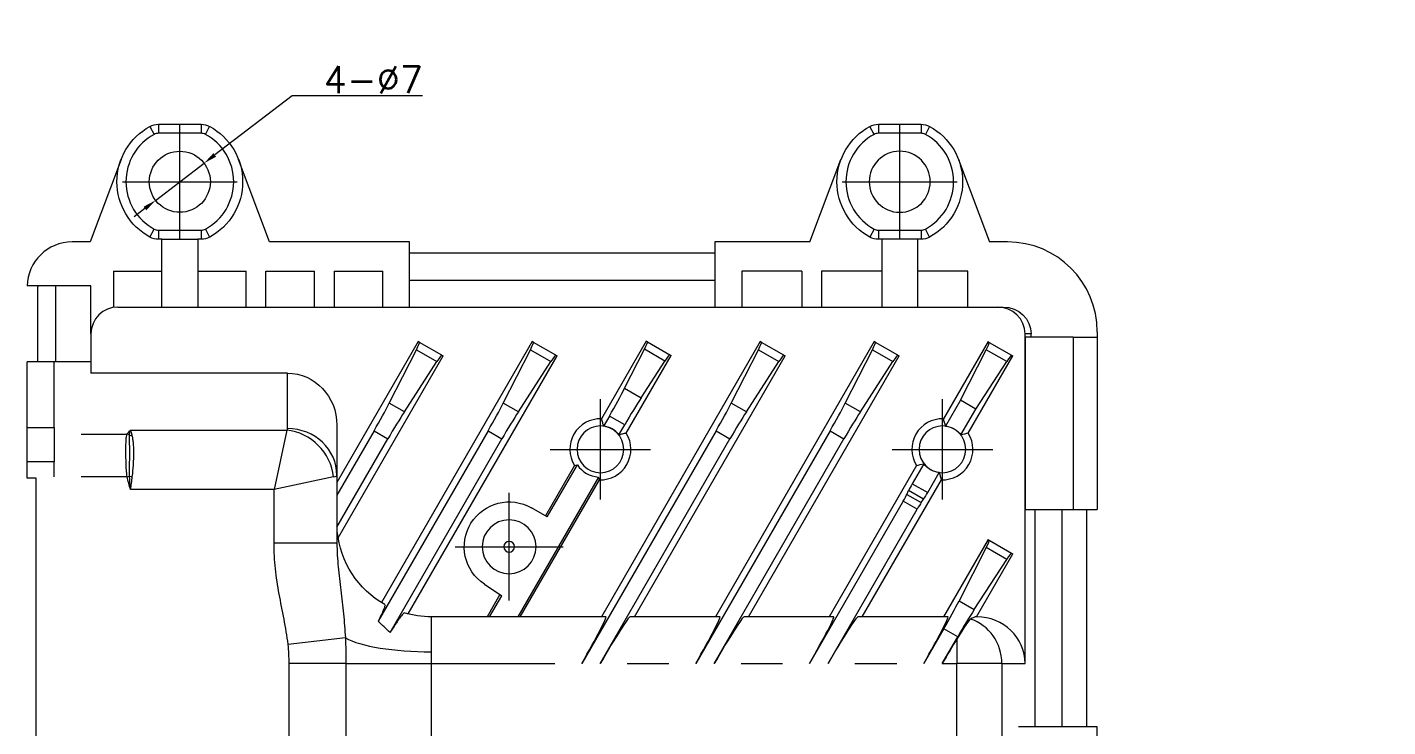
# Model space of a CAD drawing. Header units: millimetres. Extents: x -894 to 2281, y 379 to 1725.
# Drawn here: x -397.2 to -245.7, y 974.6 to 1052.5 of the extents above; entities that cross this region are included whole.
import ezdxf
from ezdxf.lldxf.tags import DXFTag

# ---------------------------------------------------------------- set-up
doc = ezdxf.new("R2010")
doc.units = ezdxf.units.MM
for name, color, linetype, true_color in [('1', 7, 'Continuous', 0xffffff), ('6', 7, 'Continuous', 0xffffff), ('Top', 7, 'Continuous', 0xffffff)]:
    doc.layers.add(name, color=color, linetype=linetype, true_color=true_color)
doc.layers.add('尺寸线层', color=3, linetype='Continuous')
doc.styles.get("Standard").update_dxf_attribs({"font": 'txt', "bigfont": 'gbcbig.shx'})
doc.styles.add('标准', font='txt.shx')
tags = doc.linetypes.add('PHANTOM', pattern=[50.5, 18, -6.5, 6.5, -6.5, 6.5, -6.5]).pattern_tags.tags
tags[14:15] = [DXFTag(74, 4), DXFTag(75, 0), DXFTag(340, '0'), DXFTag(46, 0.0), DXFTag(50, 0.0), DXFTag(44, 0.0), DXFTag(45, 0.0)]
tags[12:13] = [DXFTag(74, 4), DXFTag(75, 0), DXFTag(340, '0'), DXFTag(46, 0.0), DXFTag(50, 0.0), DXFTag(44, 0.0), DXFTag(45, 0.0)]
tags[10:11] = [DXFTag(74, 4), DXFTag(75, 0), DXFTag(340, '0'), DXFTag(46, 0.0), DXFTag(50, 0.0), DXFTag(44, 0.0), DXFTag(45, 0.0)]
tags[8:9] = [DXFTag(74, 4), DXFTag(75, 0), DXFTag(340, '0'), DXFTag(46, 0.0), DXFTag(50, 0.0), DXFTag(44, 0.0), DXFTag(45, 0.0)]
tags[6:7] = [DXFTag(74, 4), DXFTag(75, 0), DXFTag(340, '0'), DXFTag(46, 0.0), DXFTag(50, 0.0), DXFTag(44, 0.0), DXFTag(45, 0.0)]
tags[4:5] = [DXFTag(74, 4), DXFTag(75, 0), DXFTag(340, '0'), DXFTag(46, 0.0), DXFTag(50, 0.0), DXFTag(44, 0.0), DXFTag(45, 0.0)]
doc.dimstyles.get("Standard").update_dxf_attribs({"dimtxt": 3, "dimasz": 1.5, "dimexe": 0.5, "dimexo": 0.05, "dimgap": 0.3, "dimtad": 1, "dimtih": 1, "dimtoh": 1, "dimzin": 0, "dimdsep": 46, "dimtxsty": 'Standard', "dimcen": 0.09, "dimadec": 1, "dimazin": 0, "dimtfac": 1, "dimtmove": 0, "dimatfit": 3, "dimfxl": 1, "dimtolj": 1, "dimtzin": 0, "dimlwd": 13, "dimlwe": 13, "dimarcsym": 0})
doc.dimstyles.new('小粟', dxfattribs={"dimtxt": 2.5, "dimasz": 1.5, "dimexe": 1, "dimexo": 0.05, "dimgap": 0.3, "dimtad": 1, "dimzin": 0, "dimdsep": 46, "dimtxsty": 'Standard', "dimcen": 0.09, "dimadec": 1, "dimazin": 0, "dimtfac": 1, "dimtmove": 0, "dimatfit": 3, "dimfxl": 1, "dimtolj": 1, "dimtzin": 0, "dimlwd": 13, "dimlwe": 13, "dimarcsym": 0})
doc.dimstyles.new('小粟 Standard', dxfattribs={"dimtxt": 3, "dimasz": 1.5, "dimexe": 1, "dimexo": 0.05, "dimgap": 0.3, "dimtad": 1, "dimzin": 0, "dimdsep": 46, "dimtxsty": 'Standard', "dimcen": 0.09, "dimadec": 1, "dimazin": 0, "dimtfac": 1, "dimtmove": 0, "dimatfit": 3, "dimfxl": 1, "dimtolj": 1, "dimtzin": 0, "dimlwd": 13, "dimlwe": 13, "dimarcsym": 0})

# ---------------------------------------------------------------- blocks, each defined once
blk = doc.blocks.new('*D34')
at = {"layer": 'Defpoints', "color": 0}
for p in [(-377.53, 1037.4), (-382.93, 1033.26)]:
    blk.add_point(p, dxfattribs=at)
at = {"layer": '尺寸线层', "color": 0, "lineweight": 13}
for p, q in [((-367.73, 1044.91), (-376.34, 1038.31)), ((-353.18, 1044.91), (-367.73, 1044.91)), ((-382.93, 1033.26), (-377.53, 1037.4)), ((-384.12, 1032.35), (-385.31, 1031.44))]:
    blk.add_line(p, q, dxfattribs=at)
at = {"layer": '尺寸线层', "color": 0}
for points in [[(-376.49, 1038.51), (-376.19, 1038.11), (-377.53, 1037.4)], [(-384.27, 1032.55), (-383.97, 1032.15), (-382.93, 1033.26)]]:
    blk.add_solid(points, dxfattribs=at)
at = {"layer": '尺寸线层', "color": 0, "insert": (-358.68, 1046.71), "char_height": 3, "attachment_point": 5, "style": '标准'}
blk.add_mtext('\\A1;4-%%C7', dxfattribs=at)
blk = doc.blocks.new('*D58')
at = {"layer": 'Defpoints', "color": 0}
for p in [(-289.53, 1433.19), (-289.53, 1271.69), (-235.71, 1271.69), (1837.75, 1057.52), (1825.85, 1020.72), (1880.08, 1020.72)]:
    blk.add_point(p, dxfattribs=at)
at = {"layer": '尺寸线层', "color": 0, "lineweight": 13}
for p, q in [((-289.48, 1433.19), (-234.71, 1433.19)), ((-235.71, 1431.69), (-235.71, 1273.19)), ((-289.48, 1271.69), (-234.71, 1271.69)), ((1837.8, 1057.52), (1881.08, 1057.52)), ((1880.08, 1056.02), (1880.08, 1022.22)), ((1825.9, 1020.72), (1881.08, 1020.72))]:
    blk.add_line(p, q, dxfattribs=at)
at = {"layer": '尺寸线层', "color": 0}
for points in [[(-235.96, 1431.69), (-235.46, 1431.69), (-235.71, 1433.19)], [(-235.96, 1273.19), (-235.46, 1273.19), (-235.71, 1271.69)], [(1879.83, 1056.02), (1880.33, 1056.02), (1880.08, 1057.52)], [(1879.83, 1022.22), (1880.33, 1022.22), (1880.08, 1020.72)]]:
    blk.add_solid(points, dxfattribs=at)
at = {"layer": '尺寸线层', "color": 0, "insert": (-237.51, 1352.44), "char_height": 3, "attachment_point": 5, "rotation": 90}
blk.add_mtext('\\A1;161.50', dxfattribs=at)
at = {"layer": '尺寸线层', "color": 0, "lineweight": -3, "insert": (1878.53, 1039.12), "char_height": 2.5, "attachment_point": 5, "rotation": 90, "style": '标准'}
blk.add_mtext('\\A1;36.80', dxfattribs=at)
blk = doc.blocks.new('*D59')
at = {"layer": 'Defpoints', "color": 0}
for p in [(-333.38, 1285.54), (-337.63, 1261.15), (-333.38, 1253.89), (1660.05, 1057.72), (1643.88, 1020.72), (1698.45, 1020.72)]:
    blk.add_point(p, dxfattribs=at)
at = {"layer": '尺寸线层', "color": 0, "lineweight": 13}
for p, q in [((-333.38, 1285.49), (-333.38, 1252.89)), ((-337.63, 1261.1), (-337.63, 1252.89)), ((-337.63, 1253.89), (-349.25, 1253.89)), ((-334.88, 1253.89), (-336.13, 1253.89)), ((1660, 1057.72), (1642.88, 1057.72)), ((1643.88, 1056.22), (1643.88, 1022.22)), ((1698.4, 1020.72), (1642.88, 1020.72))]:
    blk.add_line(p, q, dxfattribs=at)
at = {"layer": '尺寸线层', "color": 0}
for points in [[(-336.13, 1254.14), (-336.13, 1253.64), (-337.63, 1253.89)], [(-334.88, 1254.14), (-334.88, 1253.64), (-333.38, 1253.89)], [(1643.63, 1056.22), (1644.13, 1056.22), (1643.88, 1057.72)], [(1643.63, 1022.22), (1644.13, 1022.22), (1643.88, 1020.72)]]:
    blk.add_solid(points, dxfattribs=at)
at = {"layer": '尺寸线层', "color": 0, "insert": (-344.45, 1255.69), "char_height": 3, "attachment_point": 5}
blk.add_mtext('\\A1;4.25', dxfattribs=at)
at = {"layer": '尺寸线层', "color": 0, "lineweight": -3, "insert": (1642.33, 1039.22), "char_height": 2.5, "attachment_point": 5, "rotation": 90, "style": '标准'}
blk.add_mtext('\\A1;37.00', dxfattribs=at)

msp = doc.modelspace()

# ---------------------------------------------------------------- linework, layer by layer
at = {"layer": '1', "color": 5, "linetype": 'PHANTOM', "lineweight": 13, "ltscale": 0.1}
for p, q in [((-386.631, 1035.329), (-373.831, 1035.329)), ((-306.431, 1035.329), (-293.631, 1035.329)), ((-338.981, 1005.529), (-327.781, 1005.529)), ((-300.881, 1005.529), (-289.681, 1005.529)), ((-349.545, 994.679), (-337.545, 994.679))]:
    msp.add_line(p, q, dxfattribs=at)
at = {"layer": '6', "color": 155, "linetype": 'Continuous', "lineweight": 15}
for p, q in [((-383.556, 1041.489), (-383.081, 1040.609)), ((-382.606, 1041.729), (-382.606, 1040.729)), ((-377.857, 1041.729), (-377.857, 1040.729)), ((-377.382, 1040.609), (-376.907, 1041.489)), ((-302.881, 1040.609), (-303.356, 1041.489)), ((-302.406, 1041.729), (-302.406, 1040.729)), ((-297.657, 1041.729), (-297.657, 1040.729)), ((-296.707, 1041.489), (-297.182, 1040.609)), ((-377.857, 1040.729), (-382.606, 1040.729)), ((-297.657, 1040.729), (-302.406, 1040.729)), ((-383.556, 1029.169), (-383.081, 1030.049)), ((-382.606, 1029.929), (-377.857, 1029.929)), ((-382.606, 1029.929), (-382.606, 1028.929)), ((-377.857, 1029.929), (-377.857, 1028.929)), ((-377.382, 1030.049), (-376.907, 1029.169)), ((-302.881, 1030.049), (-303.356, 1029.169)), ((-302.406, 1029.929), (-302.406, 1028.929)), ((-302.406, 1029.929), (-297.657, 1029.929)), ((-297.657, 1029.929), (-297.657, 1028.929)), ((-296.707, 1029.169), (-297.182, 1030.049)), ((-285.399, 1018.379), (-286.069, 1018.379)), ((-353.871, 1016.627), (-351.588, 1015.309)), ((-341.171, 1016.627), (-338.888, 1015.309)), ((-326.188, 1015.353), (-328.471, 1016.671)), ((-315.771, 1016.627), (-313.488, 1015.309)), ((-303.071, 1016.627), (-300.788, 1015.309)), ((-288.113, 1015.309), (-290.396, 1016.627)), ((-368.231, 1007.836), (-368.231, 1014.018)), ((-330.679, 1012.337), (-328.837, 1011.274)), ((-355.219, 1009.719), (-356.897, 1010.688)), ((-342.519, 1009.719), (-344.197, 1010.688)), ((-317.119, 1009.719), (-318.797, 1010.688)), ((-304.419, 1009.719), (-306.097, 1010.688)), ((-397.231, 1007.965), (-394.231, 1007.965)), ((-330.671, 1008.25), (-332.38, 1009.237)), ((-391.231, 1007.214), (-386.095, 1007.214)), ((-385.731, 1007.674), (-368.311, 1007.674)), ((-368.311, 1007.674), (-369.731, 1001.043)), ((-358.599, 1007.588), (-357.053, 1006.695)), ((-345.899, 1007.588), (-344.353, 1006.695)), ((-320.499, 1007.588), (-318.953, 1006.695)), ((-307.799, 1007.588), (-306.253, 1006.695)), ((-394.231, 1004.134), (-397.231, 1004.134)), ((-386.095, 1002.478), (-391.231, 1002.478)), ((-386.095, 1002.478), (-385.829, 1002.532)), ((-363.101, 1002.464), (-369.731, 1001.043)), ((-369.731, 1001.043), (-385.731, 1001.043)), ((-369.731, 995.068), (-369.731, 1001.043)), ((-299.236, 1000.517), (-297.645, 999.598)), ((-297.378, 999.978), (-299.041, 1000.938)), ((-298.631, 1001.701), (-296.922, 1000.714)), ((-298.101, 998.862), (-299.646, 999.754)), ((-362.731, 995.068), (-369.731, 995.068)), ((-288.113, 993.269), (-290.396, 994.587)), ((-293.422, 988.648), (-291.744, 987.678)), ((-352.231, 986.879), (-352.231, 982.981)), ((-293.578, 984.655), (-295.124, 985.547)), ((-361.793, 984.524), (-368.168, 983.8)), ((-293.677, 984.403), (-293.677, 981.679)), ((-352.231, 982.981), (-352.231, 981.679)), ((-361.73, 981.679), (-368.055, 981.679)), ((-368.055, 895.579), (-368.055, 981.679)), ((-361.73, 981.679), (-361.73, 895.579)), ((-361.73, 981.679), (-352.243, 981.679)), ((-352.243, 981.679), (-352.243, 895.579)), ((-352.231, 981.679), (-338.457, 981.679)), ((-330.396, 981.679), (-325.757, 981.679)), ((-317.696, 981.679), (-313.082, 981.679)), ((-305.021, 981.679), (-300.357, 981.679)), ((-295.296, 981.679), (-293.677, 981.679)), ((-288.654, 981.679), (-293.677, 981.679)), ((-293.677, 895.579), (-293.677, 981.679)), ((-288.654, 981.679), (-288.654, 895.579)), ((-288.654, 981.679), (-286.069, 981.679))]:
    msp.add_line(p, q, dxfattribs=at)
at = {"layer": '6', "color": 7, "linetype": 'Continuous', "lineweight": 20}
for p, q in [((-382.606, 1041.729), (-377.857, 1041.729)), ((-302.406, 1041.729), (-297.657, 1041.729)), ((-386.783, 1037.794), (-390.231, 1028.629)), ((-370.231, 1028.629), (-373.68, 1037.794)), ((-310.031, 1028.629), (-306.583, 1037.794)), ((-293.48, 1037.794), (-290.031, 1028.629)), ((-390.231, 1028.629), (-392.232, 1028.629)), ((-382.231, 1028.929), (-382.606, 1028.929)), ((-382.231, 1028.929), (-378.231, 1028.929)), ((-382.231, 1021.379), (-382.231, 1028.929)), ((-377.857, 1028.929), (-378.231, 1028.929)), ((-378.231, 1028.929), (-378.231, 1021.379)), ((-354.631, 1028.629), (-370.231, 1028.629)), ((-354.631, 1021.379), (-354.631, 1028.629)), ((-320.631, 1028.629), (-320.631, 1021.379)), ((-310.031, 1028.629), (-320.631, 1028.629)), ((-302.031, 1028.929), (-302.406, 1028.929)), ((-302.031, 1028.929), (-302.031, 1021.379)), ((-298.031, 1028.929), (-302.031, 1028.929)), ((-297.657, 1028.929), (-298.031, 1028.929)), ((-298.031, 1021.379), (-298.031, 1028.929)), ((-288.031, 1028.629), (-290.031, 1028.629)), ((-354.631, 1027.429), (-320.631, 1027.429)), ((-387.631, 1025.379), (-387.631, 1021.337)), ((-387.631, 1025.379), (-382.231, 1025.379)), ((-378.231, 1025.379), (-372.831, 1025.379)), ((-372.831, 1021.379), (-372.831, 1025.379)), ((-370.631, 1025.379), (-365.231, 1025.379)), ((-370.631, 1021.379), (-370.631, 1025.379)), ((-365.231, 1021.379), (-365.231, 1025.379)), ((-363.031, 1025.379), (-363.031, 1021.379)), ((-363.031, 1025.379), (-357.631, 1025.379)), ((-357.631, 1021.379), (-357.631, 1025.379)), ((-310.931, 1025.379), (-317.631, 1025.379)), ((-317.631, 1025.379), (-317.631, 1021.379)), ((-310.931, 1025.379), (-310.931, 1021.379)), ((-308.731, 1025.379), (-308.731, 1021.379)), ((-302.031, 1025.379), (-308.731, 1025.379)), ((-292.431, 1025.379), (-298.031, 1025.379)), ((-292.431, 1021.379), (-292.431, 1025.379)), ((-390.131, 1023.729), (-397.231, 1023.729)), ((-396.031, 1015.27), (-396.031, 1023.629)), ((-394.031, 1015.27), (-394.031, 1023.729)), ((-390.131, 1018.379), (-390.131, 1023.729)), ((-354.631, 1024.379), (-320.631, 1024.379)), ((-387.131, 1021.379), (-289.175, 1021.379)), ((-289.175, 1021.379), (-288.505, 1021.379)), ((-278.031, 1018.629), (-278.031, 1018.029)), ((-390.131, 1018.379), (-390.131, 1014.018)), ((-353.676, 1017.529), (-362.731, 1001.844)), ((-340.976, 1017.529), (-357.762, 988.454)), ((-353.528, 1017.444), (-353.676, 1017.529)), ((-351.052, 1016.015), (-353.528, 1017.444)), ((-340.828, 1017.444), (-340.976, 1017.529)), ((-338.352, 1016.015), (-340.828, 1017.444)), ((-315.576, 1017.529), (-333.272, 986.879)), ((-328.276, 1017.573), (-333.267, 1008.927)), ((-328.128, 1017.487), (-328.276, 1017.573)), ((-328.128, 1017.487), (-325.652, 1016.058)), ((-302.876, 1017.529), (-320.572, 986.879)), ((-315.428, 1017.444), (-315.576, 1017.529)), ((-312.952, 1016.015), (-315.428, 1017.444)), ((-302.728, 1017.444), (-302.876, 1017.529)), ((-300.252, 1016.015), (-302.728, 1017.444)), ((-290.201, 1017.529), (-295.167, 1008.927)), ((-290.053, 1017.444), (-290.201, 1017.529)), ((-290.053, 1017.444), (-287.577, 1016.015)), ((-286.069, 1018.029), (-286.069, 1018.379)), ((-286.065, 1018.029), (-286.069, 1018.029)), ((-286.065, 998.829), (-286.065, 1018.029)), ((-285.399, 1018.029), (-285.399, 1018.379)), ((-280.724, 1018.029), (-278.031, 1018.029)), ((-278.031, 1018.029), (-278.031, 998.829)), ((-362.594, 995.683), (-350.905, 1015.929)), ((-356.897, 1010.688), (-353.871, 1016.627)), ((-354.793, 987.197), (-338.205, 1015.929)), ((-351.052, 1016.015), (-350.905, 1015.929)), ((-344.197, 1010.688), (-341.171, 1016.627)), ((-338.352, 1016.015), (-338.205, 1015.929)), ((-330.679, 1012.337), (-328.471, 1016.671)), ((-330.496, 1007.327), (-325.505, 1015.973)), ((-329.577, 986.879), (-312.805, 1015.929)), ((-325.652, 1016.058), (-325.505, 1015.973)), ((-318.797, 1010.688), (-315.771, 1016.627)), ((-316.877, 986.879), (-300.105, 1015.929)), ((-312.952, 1016.015), (-312.805, 1015.929)), ((-306.097, 1010.688), (-303.071, 1016.627)), ((-300.252, 1016.015), (-300.105, 1015.929)), ((-293.27, 1010.987), (-290.396, 1016.627)), ((-292.396, 1007.327), (-287.43, 1015.929)), ((-287.577, 1016.015), (-287.43, 1015.929)), ((-396.031, 1015.27), (-397.231, 1015.27)), ((-397.231, 1007.965), (-397.231, 1015.27)), ((-394.231, 1015.27), (-396.031, 1015.27)), ((-394.031, 1015.27), (-394.231, 1015.27)), ((-394.231, 1007.965), (-394.231, 1015.27)), ((-390.131, 1015.27), (-394.031, 1015.27)), ((-368.231, 1014.018), (-390.131, 1014.018)), ((-355.219, 1009.719), (-351.588, 1015.309)), ((-342.519, 1009.719), (-338.888, 1015.309)), ((-328.837, 1011.274), (-326.188, 1015.353)), ((-317.119, 1009.719), (-313.488, 1015.309)), ((-304.419, 1009.719), (-300.788, 1015.309)), ((-291.561, 1010), (-288.113, 1015.309)), ((-293.27, 1010.987), (-294.923, 1008.125)), ((-291.561, 1010), (-293.27, 1010.987)), ((-293.213, 1007.138), (-291.561, 1010)), ((-397.231, 1004.134), (-397.231, 1007.965)), ((-394.231, 1007.965), (-394.231, 1004.134)), ((-362.731, 1008.212), (-362.731, 1002.627)), ((-332.38, 1009.237), (-333.023, 1008.125)), ((-331.313, 1007.138), (-330.671, 1008.25)), ((-358.599, 1007.588), (-362.731, 1000.429)), ((-362.731, 996.859), (-357.053, 1006.695)), ((-345.899, 1007.588), (-358.136, 986.392)), ((-356.799, 985.138), (-344.353, 1006.695)), ((-320.499, 1007.588), (-335.457, 981.679)), ((-333.396, 981.679), (-318.953, 1006.695)), ((-307.799, 1007.588), (-322.757, 981.679)), ((-320.696, 981.679), (-306.253, 1006.695)), ((-397.231, 1002.329), (-397.231, 1004.134)), ((-394.231, 1002.478), (-394.231, 1004.134)), ((-336.267, 1003.731), (-339.507, 998.12)), ((-339.298, 998), (-335.948, 1003.802)), ((-298.167, 1003.731), (-307.897, 986.879)), ((-297.35, 1003.921), (-298.631, 1001.701)), ((-396.231, 1002.329), (-397.231, 1002.329)), ((-396.231, 874.929), (-396.231, 1002.329)), ((-362.731, 1002.627), (-362.731, 995.068)), ((-333.594, 1002.443), (-342.58, 986.879)), ((-342.302, 986.879), (-333.496, 1002.131)), ((-304.202, 986.879), (-295.396, 1002.131)), ((-296.922, 1000.714), (-295.64, 1002.934)), ((-299.236, 1000.517), (-299.041, 1000.938)), ((-339.298, 998), (-341.045, 999.009)), ((-299.646, 999.754), (-310.082, 981.679)), ((-308.021, 981.679), (-298.101, 998.862)), ((-297.645, 999.598), (-297.378, 999.978)), ((-286.069, 981.679), (-286.069, 998.829)), ((-286.069, 998.829), (-286.065, 998.829)), ((-284.944, 974.629), (-284.944, 998.829)), ((-281.972, 998.829), (-281.972, 974.629)), ((-280.724, 998.829), (-278.031, 998.829)), ((-279.231, 998.829), (-279.231, 974.629)), ((-290.201, 995.489), (-295.172, 986.879)), ((-290.396, 994.587), (-293.422, 988.648)), ((-290.201, 995.489), (-290.053, 995.404)), ((-290.053, 995.404), (-287.577, 993.974)), ((-291.744, 987.678), (-288.113, 993.269)), ((-291.477, 986.879), (-287.43, 993.889)), ((-287.577, 993.974), (-287.43, 993.889)), ((-346.305, 990.509), (-344.364, 989.225)), ((-344.565, 989.358), (-345.997, 986.879)), ((-345.718, 986.879), (-344.364, 989.225)), ((-332.769, 986.879), (-352.231, 986.879)), ((-320.069, 986.879), (-330.079, 986.879)), ((-307.394, 986.879), (-317.379, 986.879)), ((-294.669, 986.879), (-304.704, 986.879)), ((-291.453, 986.879), (-291.483, 986.879)), ((-295.124, 985.547), (-297.357, 981.679)), ((-295.296, 981.679), (-293.578, 984.655)), ((-278.031, 974.629), (-279.073, 974.629)), ((-278.031, 902.629), (-278.031, 974.629))]:
    msp.add_line(p, q, dxfattribs=at)
msp.add_circle((-380.231, 1035.329), 3.4, dxfattribs=at)
at = {"layer": '6', "color": 7, "linetype": 'Continuous', "lineweight": 20, "extrusion": (0, 0, -1)}
for centre, radius in [((300.031, 1035.329), 3.4), ((333.381, 1005.529), 2.6), ((295.281, 1005.529), 2.6), ((343.545, 994.679), 3), ((343.545, 994.679), 0.6)]:
    msp.add_circle(centre, radius, dxfattribs=at)
for centre, radius, start, end in [((380.231, 1035.329), 7, 298.35764, 61.64236), ((382.606, 1039.729), 2, 61.64236, 90), ((377.857, 1039.729), 2, 90, 118.35764), ((380.231, 1035.329), 7, 118.35764, 241.64236), ((300.031, 1035.329), 7, 298.35764, 61.64236), ((302.406, 1039.729), 2, 61.64236, 90), ((297.657, 1039.729), 2, 90, 118.35764), ((300.031, 1035.329), 7, 118.35764, 241.64236), ((382.606, 1030.929), 2, 270, 298.35764), ((377.857, 1030.929), 2, 241.64236, 270), ((302.406, 1030.929), 2, 270, 298.35764), ((297.657, 1030.929), 2, 241.64236, 270), ((295.281, 1005.529), 2.62, 97.87353, 142.12647), ((295.281, 1005.529), 2.62, 277.87353, 322.12647), ((343.545, 994.679), 5, 303.49343, 119.99997), ((352.231, 997.379), 10.5, 299.41235, 354.61845), ((352.231, 997.379), 10.5, 270, 286.57549)]:
    msp.add_arc(centre, radius, start, end, dxfattribs=at)
at = {"layer": '6', "color": 155, "linetype": 'Continuous', "lineweight": 15}
for centre, radius, start, end in [((-380.231, 1035.329), 6, 118.35764, 241.64236), ((-382.606, 1039.729), 1, 90, 118.35764), ((-377.857, 1039.729), 1, 61.64236, 90), ((-380.231, 1035.329), 6, 298.35764, 61.64236), ((-300.031, 1035.329), 6, 118.35764, 241.64236), ((-302.406, 1039.729), 1, 90, 118.35764), ((-297.657, 1039.729), 1, 61.64236, 90), ((-300.031, 1035.329), 6, 298.35764, 61.64236), ((-382.606, 1030.929), 1, 241.64236, 270), ((-377.857, 1030.929), 1, 270, 298.35764), ((-302.406, 1030.929), 1, 241.64236, 270), ((-297.657, 1030.929), 1, 270, 298.35764), ((-352.231, 997.379), 15.7, 269.95653, 270)]:
    msp.add_arc(centre, radius, start, end, dxfattribs=at)
at = {"layer": '6', "color": 7, "linetype": 'Continuous', "lineweight": 20}
for centre, radius, start, end in [((-392.232, 1023.629), 5, 90, 178.85401), ((-288.031, 1018.629), 10, 0, 90), ((-392.231, 1023.629), 3.8, 178.49204, 180), ((-387.131, 1018.379), 3, 90, 180), ((-333.381, 1005.529), 3.4, 88.07249, 211.92751), ((-333.381, 1005.529), 2.62, 37.87353, 82.12647), ((-295.281, 1005.529), 3.4, 88.07249, 211.92751), ((-333.381, 1005.529), 3.4, 268.07249, 31.92751), ((-295.281, 1005.529), 3.4, 268.07249, 31.92751), ((-333.381, 1005.529), 3.093, 213.9403, 266.0597)]:
    msp.add_arc(centre, radius, start, end, dxfattribs=at)
for centre, major_axis, ratio, start_param, end_param in [((-289.175, 1018.379), (3.106, 0), 0.9659258, 0, 1.5707963), ((-355.028, 1014.846), (-1.5, -2.598), 0.0524078, 2.3561945, 3.1415927), ((-342.328, 1014.846), (-1.5, -2.598), 0.0524078, 2.3561945, 3.1415927), ((-329.628, 1014.889), (-1.5, -2.598), 0.0524078, 2.3561945, 3.1415927), ((-316.928, 1014.846), (-1.5, -2.598), 0.0524078, 2.3561945, 3.1415927), ((-304.228, 1014.846), (-1.5, -2.598), 0.0524078, 2.3561945, 3.1415927), ((-291.553, 1014.846), (-1.5, -2.598), 0.0524078, 2.3561945, 3.1415927), ((-352.552, 1013.417), (-1.5, -2.598), 0.0524078, 3.1415927, 3.9269908), ((-339.852, 1013.417), (-1.5, -2.598), 0.0524078, 3.1415927, 3.9269908), ((-327.152, 1013.46), (-1.5, -2.598), 0.0524078, 3.1415927, 3.9269908), ((-314.452, 1013.417), (-1.5, -2.598), 0.0524078, 3.1415927, 3.9269908), ((-301.752, 1013.417), (-1.5, -2.598), 0.0524078, 3.1415927, 3.9269908), ((-289.077, 1013.417), (-1.5, -2.598), 0.0524078, 3.1415927, 3.9269908), ((-332.607, 1009.368), (-2.5, -4.33), 0.0524078, 1.5707963, 2.3561945), ((-330.444, 1008.119), (-2.5, -4.33), 0.0524078, 3.9269908, 4.712389), ((-358.826, 1007.719), (-2.5, -4.33), 0.0524078, 1.5707963, 2.3561945), ((-356.826, 1006.564), (-2.5, -4.33), 0.0524078, 3.9269908, 4.712389), ((-346.126, 1007.719), (-2.5, -4.33), 0.0524078, 1.5707963, 2.3561945), ((-344.126, 1006.564), (-2.5, -4.33), 0.0524078, 3.9269908, 4.712389), ((-320.726, 1007.719), (-2.5, -4.33), 0.0524078, 1.5707963, 2.3561945), ((-318.726, 1006.564), (-2.5, -4.33), 0.0524078, 3.9269908, 4.712389), ((-308.026, 1007.719), (-2.5, -4.33), 0.0524078, 1.5707963, 2.3561945), ((-306.026, 1006.564), (-2.5, -4.33), 0.0524078, 3.9269908, 4.712389), ((-299.692, 999.78), (-0.5, -0.866), 0.0524078, 1.5707963, 2.6179939), ((-298.586, 1001.675), (-0.5, -0.866), 0.0524078, 4.712389, 5.7595865), ((-296.967, 1000.741), (-0.5, -0.866), 0.0524078, 0.5235988, 1.5707963), ((-298.055, 998.835), (-0.5, -0.866), 0.0524078, 3.6651914, 4.712389), ((-291.553, 992.806), (-1.5, -2.598), 0.0524078, 2.3561945, 3.1415927), ((-289.077, 991.376), (-1.5, -2.598), 0.0524078, 3.1415927, 3.9269908), ((-295.351, 985.678), (-2.5, -4.33), 0.0524078, 1.5707963, 2.3561945), ((-335.772, 981.679), (-3.009, -5.198), 0.0453553, 1.5970482, 3.1678446), ((-333.081, 981.679), (-3.009, -5.198), 0.0453553, 3.1678446, 4.7386409), ((-323.072, 981.679), (-3.009, -5.198), 0.0453553, 1.5970482, 3.1678446), ((-320.381, 981.679), (-3.009, -5.198), 0.0453553, 3.1678446, 4.7386409), ((-310.397, 981.679), (-3.009, -5.198), 0.0453553, 1.5970482, 3.1678446), ((-307.706, 981.679), (-3.009, -5.198), 0.0453553, 3.1678446, 4.7386409), ((-297.672, 981.679), (-3.009, -5.198), 0.0453553, 1.5970482, 3.1678446), ((-293.351, 984.524), (-2.5, -4.33), 0.0524078, 3.9269908, 4.712389), ((-295.362, 981.679), (-4.068, -5.142), 0.1899474, 3.2907572, 3.6003581), ((-291.453, 981.679), (5.383, 0), 0.9659258, 0, 1.5707963), ((-294.652, 982.243), (2.538, 4.396), 0.052336, 0.0926697, 1.0875698), ((-294.981, 981.679), (-3.009, -5.198), 0.0453553, 4.1874024, 4.7386409)]:
    msp.add_ellipse(centre, major_axis=major_axis, ratio=ratio, start_param=start_param, end_param=end_param, dxfattribs=at)
at = {"layer": '6', "color": 7, "linetype": 'Continuous', "lineweight": 20, "extrusion": (0, 0, -1)}
for centre, major_axis, ratio, start_param, end_param in [((-288.505, 1018.379), (3.106, 0), 0.9659258, 4.712389, 6.2831853), ((-368.231, 1008.212), (0, -5.807), 0.9472103, 3.1415927, 4.712389)]:
    msp.add_ellipse(centre, major_axis=major_axis, ratio=ratio, start_param=start_param, end_param=end_param, dxfattribs=at)
at = {"layer": '6', "color": 155, "linetype": 'Continuous', "lineweight": 15}
for centre, major_axis, ratio, start_param, end_param in [((-386.095, 1006.74), (-0.422, 0.268), 0.9281232, 4.6711724, 5.2454997), ((-385.562, 1007.5), (-0.486, -0.119), 0.8543382, 0.797613, 1.3638556), ((-369.731, 1007.836), (-1.5, 0), 0.3384813, 2.8152161, 3.1415927), ((-368.311, 1002.464), (-3.889, 3.889), 0.9019853, 3.9784781, 5.4462999), ((-368.231, 1002.627), (-5.5, 0), 0.9472103, 3.1415927, 4.712389), ((-385.562, 1002.586), (-0.496, 0.063), 0.2041466, 1.0306221, 1.5968647), ((-369.731, 1002.627), (-7, 0), 0.0725317, 2.8152161, 3.1415927), ((-293.677, 981.679), (0, -5.2), 0.9659258, 1.5707963, 2.8319918), ((-352.231, 985.61), (10.5, 0), 0.2503598, 3.5675117, 4.712389)]:
    msp.add_ellipse(centre, major_axis=major_axis, ratio=ratio, start_param=start_param, end_param=end_param, dxfattribs=at)
at = {"layer": '6', "color": 7, "linetype": 'Continuous', "lineweight": 20}
for points, weights in [([(-286.065, 1018.029), (-286.063, 1018.029), (-286.053, 1018.029), (-286.044, 1018.029), (-286.036, 1018.029)], [0.991700640577, 0.991897250927, 0.993047589992, 0.997193279224, 0.999999999998]), ([(-286.065, 998.829), (-286.063, 998.829), (-286.053, 998.829), (-286.044, 998.829), (-286.036, 998.829)], [0.991700640577, 0.991897250927, 0.993047589992, 0.997193279225, 1])]:
    msp.add_rational_spline(points, weights, degree=3, knots=[0, 0, 0, 0, 0.3079792, 1, 1, 1, 1], dxfattribs=at)
at = {"layer": '6', "color": 155, "linetype": 'Continuous', "lineweight": 15}
for points, degree in [([(-286.036, 998.829), (-286.036, 1005.229), (-286.036, 1011.629), (-286.036, 1018.029)], 3), ([(-280.724, 1018.029), (-280.724, 998.829)], 1), ([(-386.095, 1007.214), (-385.996, 1007.369), (-385.863, 1007.521), (-385.731, 1007.674)], 3), ([(-385.829, 1007.12), (-385.81, 1007.329), (-385.77, 1007.514), (-385.731, 1007.674)], 3), ([(-385.731, 1001.043), (-385.863, 1001.518), (-385.996, 1001.994), (-386.095, 1002.478)], 3), ([(-385.731, 1001.043), (-385.77, 1001.54), (-385.81, 1002.036), (-385.829, 1002.532)], 3), ([(-368.055, 981.679), (-368.055, 982.388), (-368.088, 983.095), (-368.168, 983.8)], 3)]:
    msp.add_open_spline(points, degree=degree, dxfattribs=at)
at = {"layer": '6', "color": 7, "linetype": 'Continuous', "lineweight": 20}
for points, weights, degree in [([(-280.724, 1018.029), (-284.019, 1018.029), (-285.584, 1018.029), (-285.979, 1018.029)], [1, 1.12057801237, 1.12639212218, 1.01744232944], 3), ([(-285.979, 998.829), (-285.584, 998.829), (-284.019, 998.829), (-280.724, 998.829)], [1.01746925523, 1.12639116339, 1.12056807831, 1], 3), ([(-279.073, 974.629), (-285.614, 974.629), (-286.801, 974.629)], [1, 1.19003001044, 1], 2)]:
    msp.add_rational_spline(points, weights, degree=degree, dxfattribs=at)
for points, knots in [([(-333.023, 1008.125), (-333.055, 1008.239), (-333.089, 1008.352), (-333.17, 1008.62), (-333.218, 1008.775), (-333.267, 1008.927)], [0, 0, 0, 0, 0.4188539, 0.4188539, 1, 1, 1, 1]), ([(-330.496, 1007.327), (-330.643, 1007.296), (-330.79, 1007.263), (-331.062, 1007.199), (-331.187, 1007.169), (-331.313, 1007.138)], [0, 0, 0, 0, 0.5435508, 0.5435508, 1, 1, 1, 1]), ([(-357.388, 988.233), (-357.366, 988.22), (-357.367, 988.169), (-357.414, 987.992), (-357.46, 987.864), (-357.591, 987.544), (-357.677, 987.351), (-357.883, 986.91), (-358.004, 986.659), (-358.136, 986.392)], [0, 0, 0, 0, 0.25, 0.25, 0.5, 0.5, 0.75, 0.75, 1, 1, 1, 1]), ([(-355.227, 987.316), (-355.253, 987.323), (-355.312, 987.273), (-355.487, 987.07), (-355.606, 986.915), (-355.815, 986.622), (-355.89, 986.514), (-356.051, 986.28), (-356.136, 986.153), (-356.404, 985.75), (-356.596, 985.455), (-356.799, 985.138)], [0, 0, 0, 0, 0.25, 0.25, 0.5, 0.5, 0.625, 0.625, 0.75, 0.75, 1, 1, 1, 1])]:
    msp.add_open_spline(points, degree=3, knots=knots, dxfattribs=at)
for points in [[(-294.923, 1008.125), (-295.001, 1008.398), (-295.083, 1008.664), (-295.167, 1008.927)], [(-292.396, 1007.327), (-292.666, 1007.269), (-292.938, 1007.207), (-293.213, 1007.138)], [(-336.267, 1003.731), (-336.161, 1003.754), (-336.055, 1003.778), (-335.948, 1003.802)], [(-298.167, 1003.731), (-297.897, 1003.79), (-297.625, 1003.852), (-297.35, 1003.921)], [(-333.594, 1002.443), (-333.562, 1002.339), (-333.529, 1002.235), (-333.496, 1002.131)], [(-295.64, 1002.934), (-295.562, 1002.661), (-295.48, 1002.394), (-295.396, 1002.131)], [(-356.799, 985.138), (-357.262, 985.542), (-357.709, 985.959), (-358.136, 986.392)]]:
    msp.add_open_spline(points, degree=3, dxfattribs=at)
at = {"layer": '6', "color": 155, "linetype": 'Continuous', "lineweight": 15}
for points, knots in [([(-386.095, 1002.478), (-386.142, 1002.735), (-386.167, 1002.996), (-386.203, 1003.511), (-386.212, 1003.764), (-386.224, 1004.255), (-386.227, 1004.494), (-386.23, 1004.958), (-386.23, 1005.183), (-386.23, 1005.603), (-386.23, 1005.801), (-386.227, 1006.171), (-386.224, 1006.343), (-386.212, 1006.651), (-386.202, 1006.788), (-386.167, 1007.028), (-386.142, 1007.131), (-386.095, 1007.214)], [0, 0, 0, 0, 0.125, 0.125, 0.25, 0.25, 0.375, 0.375, 0.5, 0.5, 0.625, 0.625, 0.75, 0.75, 0.875, 0.875, 1, 1, 1, 1]), ([(-385.829, 1002.532), (-385.844, 1003.024), (-385.833, 1003.508), (-385.82, 1004.195), (-385.816, 1004.418), (-385.81, 1004.851), (-385.809, 1005.062), (-385.809, 1005.659), (-385.816, 1006.017), (-385.833, 1006.649), (-385.844, 1006.911), (-385.829, 1007.12)], [0, 0, 0, 0, 0.25, 0.25, 0.375, 0.375, 0.5, 0.5, 0.75, 0.75, 1, 1, 1, 1]), ([(-385.731, 1007.674), (-385.705, 1007.596), (-385.679, 1007.506), (-385.624, 1007.305), (-385.595, 1007.193), (-385.562, 1007.07)], [0, 0, 0, 0, 0.5, 0.5, 1, 1, 1, 1]), ([(-385.562, 1007.07), (-385.53, 1006.947), (-385.506, 1006.813), (-385.463, 1006.526), (-385.446, 1006.373), (-385.417, 1006.046), (-385.406, 1005.872), (-385.391, 1005.508), (-385.387, 1005.319), (-385.388, 1004.729), (-385.403, 1004.301), (-385.446, 1003.638), (-385.463, 1003.412), (-385.506, 1002.954), (-385.53, 1002.72), (-385.562, 1002.483)], [0, 0, 0, 0, 0.125, 0.125, 0.25, 0.25, 0.375, 0.375, 0.5, 0.5, 0.75, 0.75, 0.875, 0.875, 1, 1, 1, 1]), ([(-385.562, 1002.483), (-385.595, 1002.247), (-385.624, 1002.008), (-385.679, 1001.528), (-385.705, 1001.285), (-385.731, 1001.043)], [0, 0, 0, 0, 0.5, 0.5, 1, 1, 1, 1]), ([(-368.168, 983.8), (-368.275, 984.746), (-368.443, 985.681), (-368.803, 987.547), (-368.994, 988.478), (-369.33, 990.348), (-369.474, 991.286), (-369.675, 993.169), (-369.731, 994.116), (-369.731, 995.068)], [0, 0, 0, 0, 0.25, 0.25, 0.5, 0.5, 0.75, 0.75, 1, 1, 1, 1]), ([(-362.731, 995.068), (-362.731, 994.179), (-362.673, 993.302), (-362.506, 991.56), (-362.398, 990.695), (-362.187, 988.959), (-362.084, 988.088), (-361.911, 986.324), (-361.841, 985.432), (-361.793, 984.524)], [0, 0, 0, 0, 0.25, 0.25, 0.5, 0.5, 0.75, 0.75, 1, 1, 1, 1]), ([(-361.793, 984.524), (-361.771, 984.053), (-361.756, 983.58), (-361.735, 982.631), (-361.73, 982.156), (-361.73, 981.679)], [0, 0, 0, 0, 0.5, 0.5, 1, 1, 1, 1]), ([(-352.231, 982.981), (-352.231, 982.768), (-352.236, 982.552), (-352.242, 982.118), (-352.244, 981.899), (-352.243, 981.679)], [0, 0, 0, 0, 0.5, 0.5, 1, 1, 1, 1])]:
    msp.add_open_spline(points, degree=3, knots=knots, dxfattribs=at)
at = {"layer": 'Top', "color": 5, "linetype": 'PHANTOM', "lineweight": 13, "ltscale": 0.1}
for p, q in [((-380.231, 1028.929), (-380.231, 1041.729)), ((-300.031, 1028.929), (-300.031, 1041.729)), ((-333.381, 999.929), (-333.381, 1011.129)), ((-295.281, 999.929), (-295.281, 1011.129)), ((-343.545, 988.679), (-343.545, 1000.679))]:
    msp.add_line(p, q, dxfattribs=at)

# ---------------------------------------------------------------- dimensions: what is measured, and where the dimension line sits
at = {"layer": '尺寸线层', "lineweight": -3}
for base, p1, p2, picture, middle in [((1880.084, 1020.719), (1837.748, 1057.519), (1825.848, 1020.719), '*D58', (1880.084, 1039.119)), ((1643.881, 1020.719), (1660.048, 1057.719), (1698.448, 1020.719), '*D59', (1643.881, 1039.219))]:
    dim = msp.add_linear_dim(base=base, p1=p1, p2=p2, angle=90, dimstyle='小粟', override={"dimtxsty": '标准'}, dxfattribs=at)
    dim.commit()
    dim.dimension.update_dxf_attribs({"geometry": picture, "text_midpoint": middle, "dimtype": 160})
at = {"layer": '尺寸线层'}
dim = msp.add_linear_dim(base=(-235.713, 1271.694), p1=(-289.531, 1433.194), p2=(-289.531, 1271.694), angle=90, dimstyle='小粟 Standard', dxfattribs=at)
dim.commit()
dim.dimension.update_dxf_attribs({"geometry": '*D58', "text_midpoint": (-235.713, 1352.444), "dimtype": 160})
dim = msp.add_linear_dim(base=(-333.381, 1253.894), p1=(-337.631, 1261.148), p2=(-333.381, 1285.544), dimstyle='小粟 Standard', dxfattribs=at)
dim.commit()
dim.dimension.update_dxf_attribs({"geometry": '*D59', "text_midpoint": (-344.446, 1253.894), "dimtype": 160})
dim = msp.add_diameter_dim_2p(p1=(-382.931, 1033.262), p2=(-377.532, 1037.397), text='4-%%C7', dimstyle='Standard', override={"dimtxsty": '标准'}, dxfattribs=at)
dim.commit()
dim.dimension.update_dxf_attribs({"geometry": '*D34', "text_midpoint": (-358.676, 1044.909), "dimtype": 163})

doc.saveas('drawing.dxf')
